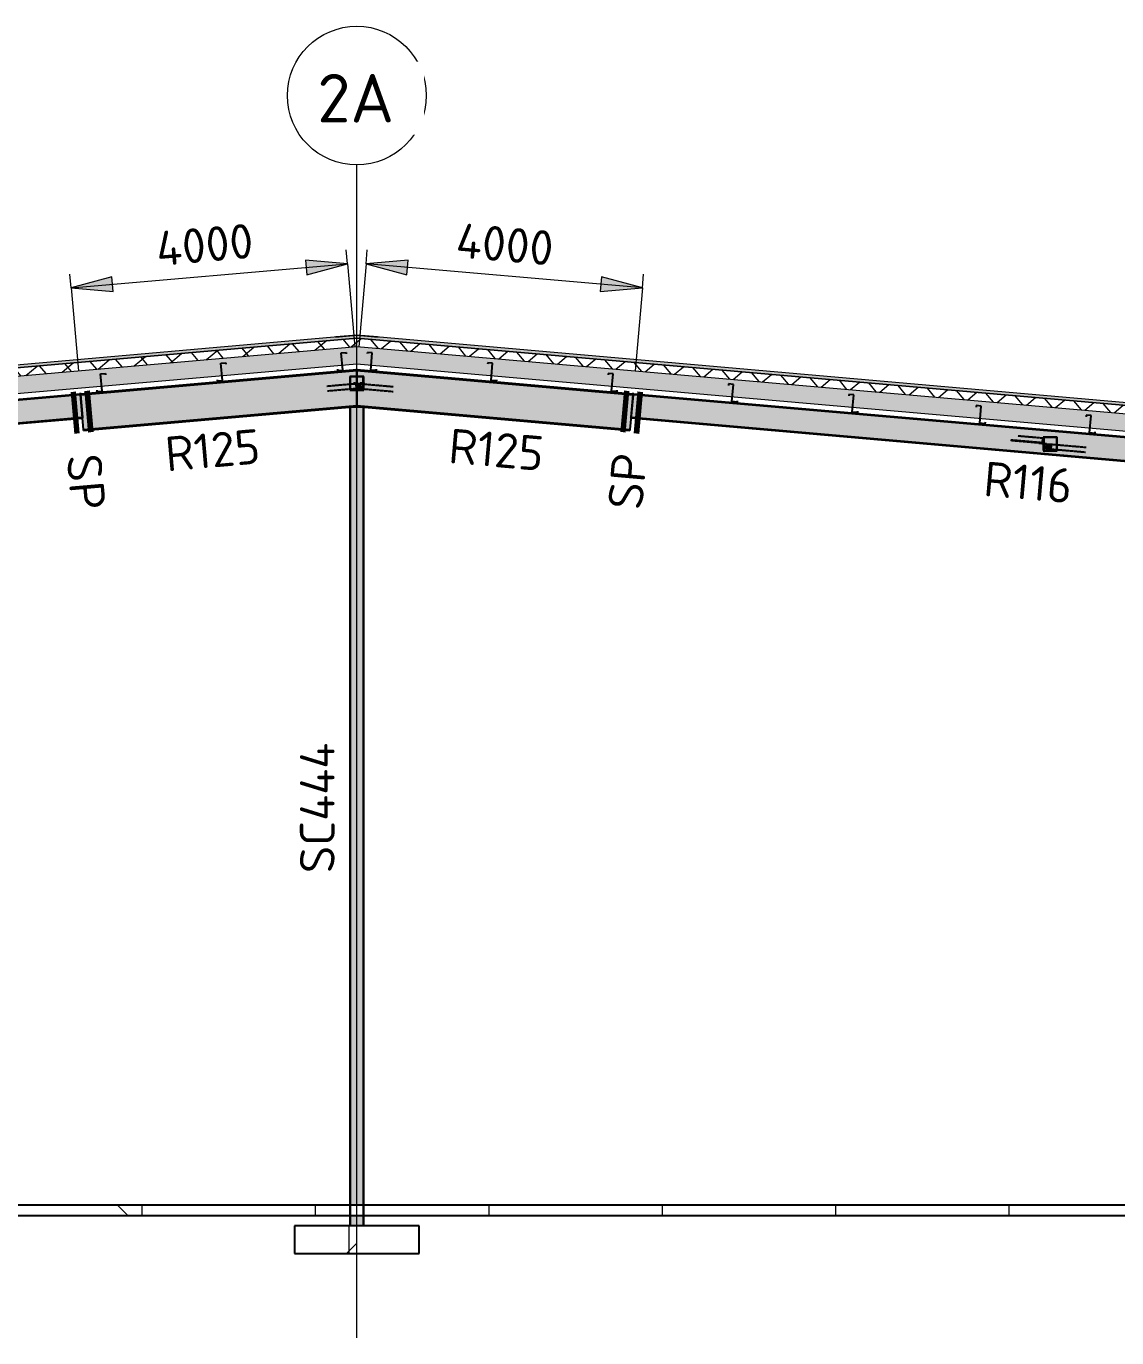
# Model space of a CAD drawing. Header units: millimetres. Extents: x 632 to 546626, y -3890 to 22200.
# Drawn here: x 441056 to 456782, y 3287 to 22200 of the extents above; entities that cross this region are included whole.
import ezdxf

# ---------------------------------------------------------------- set-up
doc = ezdxf.new("R2010")
doc.units = ezdxf.units.MM
doc.linetypes.add('Dash', pattern=[7, 5, -2])
doc.linetypes.add('Hidden Half', pattern=[3, 2, -1])
for name, color, linetype, lineweight in [('A-010-D_DIM', 211, 'Continuous', 13), ('A-010-D_DIM-200', 211, 'Continuous', 13), ('A-010-M_LINE', 90, 'Continuous', 13), ('A-230-H-FLOOR', 190, 'Continuous', 13), ('A-230-M_FLOOR', 192, 'Continuous', 13), ('A-270-M_ROOF', 132, 'Continuous', 13), ('S-160-M_FOUND', 171, 'Continuous', 13), ('S-160-MH_FOUND', 171, 'Hidden Half', 13), ('S-280-A_COLUMN', 171, 'Continuous', 18), ('S-280-A_STRUCT_FRAME', 2, 'Continuous', 18), ('S-280-M_COLUMN', 52, 'Continuous', 13), ('S-280-M_STRUCT_FRAME', 12, 'Continuous', 13), ('S-280-MH_COLUMN', 52, 'Hidden Half', 13), ('Z-000-T_TEXT', 131, 'Continuous', 25), ('Z-030-M_GRID', 191, 'Continuous', 13), ('Z-033_T_GRIDREF', 31, 'Continuous', 13), ('Z-230-A_LEVEL', 51, 'Continuous', 13)]:
    doc.layers.add(name, color=color, linetype=linetype, lineweight=lineweight)
doc.styles.add('ISOCPEUR_1', font='isocpeur.ttf', dxfattribs={"height": 700})
doc.styles.add('ISOCPEUR_2', font='isocpeur.ttf', dxfattribs={"height": 500})
doc.dimstyles.new('2_5___Arrow___Transparent', dxfattribs={"dimscale": 304.8, "dimtxt": 497.990588, "dimasz": 1.968504, "dimexe": 0.656168, "dimexo": 1.049869, "dimgap": 0.164042, "dimtad": 1, "dimdec": 0, "dimzin": 0, "dimdsep": 46, "dimtxsty": 'ISOCPEUR_2', "dimsah": 1, "dimcen": 0.09, "dimadec": 0, "dimazin": 0, "dimtfac": 1, "dimtdec": 4, "dimtix": 1, "dimtmove": 0, "dimatfit": 3, "dimfxl": 1, "dimtvp": 1, "dimtolj": 1, "dimtzin": 0, "dimlwd": 18, "dimlwe": 18, "dimarcsym": 2})

# ---------------------------------------------------------------- blocks, each defined once
blk = doc.blocks.new('Ridge Capping - Ridge Capping-1882401-S6_501-SECTION A7')
at = {"layer": 'A-270-M_ROOF', "lineweight": 5, "transparency": 33554432}
blk.add_hatch(color=253, dxfattribs=at).paths.add_polyline_path([(4557998, 17716), (4558305, 17743), (4558612, 17716), (4558604, 17720), (4558305, 17746), (4558005, 17720)])
at = {"layer": 'A-270-M_ROOF', "color": 53, "lineweight": 5}
for p, q in [((4557998, 17716), (4558305, 17743)), ((4558005, 17720), (4557998, 17716)), ((4558305, 17746), (4558005, 17720)), ((4558604, 17720), (4558305, 17746)), ((4558305, 17743), (4558612, 17716)), ((4558612, 17716), (4558604, 17720))]:
    blk.add_line(p, q, dxfattribs=at)
blk = doc.blocks.new('25021-APA-ZZ-ZZ-M3-AR-000001_V3_rvt-7-S6_501-SECTION A7')
at = {"layer": 'A-270-M_ROOF', "transparency": 33554432}
blk.add_hatch(color=9, dxfattribs=at).paths.add_polyline_path([(4535698, 15725), (4558305, 17703), (4578096, 15971), (4578096, 16011), (4558305, 17743), (4535698, 15765)])
at = {"layer": 'A-270-M_ROOF', "lineweight": 5}
h = blk.add_hatch(dxfattribs=at)
h.set_pattern_fill('FP_31', angle=-135, style=0, pattern_type=2)
h.set_pattern_definition([(40, (4562710.12, 1e-06), (-192.8363, 229.8133), []), (130, (4562710.12, 1e-06), (-229.8133, -192.8363), [])])
h.paths.add_polyline_path([(4535698, 15604), (4558305, 17582), (4578096, 15851), (4578096, 15971), (4558305, 17703), (4535698, 15725)])
at = {"layer": 'A-270-M_ROOF', "lineweight": 5, "transparency": 33554432}
blk.add_hatch(color=254, dxfattribs=at).paths.add_polyline_path([(4535698, 15353), (4536099, 15388), (4536085, 15557), (4539427, 15849), (4539442, 15681), (4558305, 17331), (4578096, 15600), (4578096, 15851), (4558305, 17582), (4535698, 15604)])
at = {"layer": 'A-270-M_ROOF', "color": 53, "lineweight": 5}
for p, q in [((4558305, 17743), (4535698, 15765)), ((4558305, 17703), (4535698, 15725)), ((4535698, 15725), (4558305, 17703)), ((4578096, 16011), (4558305, 17743)), ((4578096, 15971), (4558305, 17703)), ((4558305, 17703), (4578096, 15971)), ((4535705, 15605), (4558305, 17582)), ((4558305, 17582), (4578096, 15851)), ((4535698, 15353), (4558305, 17331)), ((4558305, 17331), (4578096, 15600))]:
    blk.add_line(p, q, dxfattribs=at)
blk.add_blockref('Ridge Capping - Ridge Capping-1882401-S6_501-SECTION A7', (0, 0), dxfattribs=at)
blk = doc.blocks.new('NRP_Column-Steel-SHS - SC444 - 200x200x6_0SHS-4110094-S6_501-SECTION A7')
at = {"layer": 'S-280-MH_COLUMN', "lineweight": 25}
for p, q in [((4558211, 16706), (4558211, 5200)), ((4558399, 16706), (4558399, 5200)), ((4558211, 5200), (4558211, 5050)), ((4558399, 5200), (4558399, 5050)), ((4558211, 5050), (4558211, 4900)), ((4558399, 5050), (4558399, 4900))]:
    blk.add_line(p, q, dxfattribs=at)
blk = doc.blocks.new('NRP_Foundation-Pad Footing Fibre _v2_ - PF4 -1800 x 1800 x 400d-3893011-S6_501-SECTION A7')
at = {"layer": 'S-160-M_FOUND'}
h = blk.add_hatch(dxfattribs=at)
h.set_pattern_fill('FP_34', color=256, style=0, pattern_type=2)
h.set_pattern_definition([(45, (4562710.1, 0), (-1414.21, 0), [750, -3000]), (45, (4563710.1, 1000), (-1414.21, 0), [750, -3000]), (45, (4564710.1, -300), (-1414.21, 0), [250, -2000]), (90, (4564710.1, 500), (-500, 500), [500, -2000]), (315, (4564710.1, 1000), (0, 2828.43), [500, -3000]), (0, (4563710.1, 1000), (2000, 2000), [300, -1000]), (0, (4561210.1, 2000), (2000, 2000), [300, -2000])])
h.paths.add_polyline_path([(4559205, 4900), (4557405, 4900), (4557405, 4500), (4559205, 4500)])
at = {"layer": 'S-160-M_FOUND', "lineweight": 25}
for p, q in [((4559205, 4900), (4557405, 4900)), ((4557405, 4900), (4557405, 4500)), ((4559205, 4500), (4559205, 4900)), ((4557405, 4500), (4559205, 4500))]:
    blk.add_line(p, q, dxfattribs=at)
blk = doc.blocks.new('NRP_Framing-Steel-EA - RB725 - 75x75x8EA-3940860-S6_501-SECTION A7')
at = {"layer": 'S-280-M_STRUCT_FRAME', "linetype": 'Dash', "lineweight": 25}
for points in [[(4558285, 16972), (4558361, 16979), (4558354, 17053), (4558278, 17046), (4558284, 16983)], [(4558361, 16979), (4558367, 16979), (4558361, 17046), (4558413, 17050), (4558413, 17058), (4558354, 17053)]]:
    blk.add_hatch(color=256, dxfattribs=at).paths.add_polyline_path(points)
for p, q in [((4557874, 17011), (4558278, 17047)), ((4558284, 16972), (4557880, 16937))]:
    blk.add_line(p, q, dxfattribs=at)
at = {"layer": 'S-280-M_STRUCT_FRAME', "lineweight": 25}
for p, q in [((4558278, 17047), (4558354, 17053)), ((4558413, 17058), (4558354, 17053)), ((4558354, 17053), (4558361, 16979)), ((4558361, 17046), (4558413, 17050)), ((4558367, 16979), (4558361, 17046)), ((4558413, 17050), (4558413, 17058)), ((4558361, 16979), (4558285, 16972)), ((4558361, 16979), (4558367, 16979))]:
    blk.add_line(p, q, dxfattribs=at)
blk = doc.blocks.new('NRP_Framing-Steel-EA - RB725 - 75x75x8EA-V86-S6_501-SECTION A7')
at = {"layer": 'S-280-M_STRUCT_FRAME', "linetype": 'Dash', "lineweight": 25}
for points in [[(4568244, 16104), (4568250, 16179), (4568197, 16184), (4568196, 16176), (4568244, 16171), (4568238, 16105)], [(4568329, 16097), (4568336, 16171), (4568250, 16179), (4568244, 16104), (4568250, 16104)]]:
    blk.add_hatch(color=256, dxfattribs=at).paths.add_polyline_path(points)
at = {"layer": 'S-280-M_STRUCT_FRAME', "lineweight": 25}
for p, q in [((4568197, 16184), (4568196, 16176)), ((4568196, 16176), (4568244, 16171)), ((4568250, 16179), (4568197, 16184)), ((4568244, 16171), (4568238, 16105)), ((4568238, 16105), (4568244, 16104)), ((4568244, 16104), (4568250, 16179)), ((4568329, 16097), (4568244, 16104)), ((4568250, 16179), (4568336, 16171))]:
    blk.add_line(p, q, dxfattribs=at)
at = {"layer": 'S-280-M_STRUCT_FRAME', "linetype": 'Dash', "lineweight": 25}
for p, q in [((4568815, 16054), (4568329, 16097)), ((4568336, 16171), (4568822, 16129))]:
    blk.add_line(p, q, dxfattribs=at)
blk = doc.blocks.new('NRP_Framing-Steel-EA - RB725 - 75x75x8EA-4036928-S6_501-SECTION A7')
at = {"layer": 'S-280-M_STRUCT_FRAME', "linetype": 'Dash', "lineweight": 25}
for p, q in [((4568193, 16259), (4567835, 16290)), ((4568140, 16189), (4567734, 16224)), ((4568140, 16197), (4567735, 16232)), ((4568187, 16192), (4568140, 16197)), ((4568140, 16197), (4568140, 16189)), ((4568140, 16189), (4568192, 16184)), ((4568193, 16259), (4568187, 16192)), ((4568192, 16184), (4568199, 16259)), ((4568199, 16259), (4568193, 16259))]:
    blk.add_line(p, q, dxfattribs=at)
blk = doc.blocks.new('NRP_Framing-Steel-EA - RB725 - 75x75x8EA-4066255-S6_501-SECTION A7')
at = {"layer": 'S-280-M_STRUCT_FRAME', "linetype": 'Dash', "lineweight": 25}
for points in [[(4558305, 17049), (4558288, 17050), (4558288, 17048)], [(4558324, 16972), (4558325, 16975), (4558305, 16974)]]:
    blk.add_hatch(color=256, dxfattribs=at).paths.add_polyline_path(points)
for p, q in [((4558257, 17053), (4558256, 17045)), ((4558256, 17045), (4558303, 17041)), ((4558288, 17050), (4558257, 17053)), ((4558303, 17041), (4558297, 16974)), ((4558303, 16974), (4558309, 17049)), ((4558309, 17049), (4558305, 17049)), ((4558309, 17049), (4558836, 17003)), ((4558297, 16974), (4558303, 16974)), ((4558305, 16974), (4558303, 16974)), ((4558830, 16928), (4558324, 16972))]:
    blk.add_line(p, q, dxfattribs=at)
at = {"layer": 'S-280-M_STRUCT_FRAME', "lineweight": 25}
for p, q in [((4558305, 17049), (4558288, 17050)), ((4558324, 16972), (4558305, 16974))]:
    blk.add_line(p, q, dxfattribs=at)
blk = doc.blocks.new('NRP_Framing-Steel-Purlin Z - P915 - EZ250-19-V94-S6_501-SECTION A7')
at = {"layer": 'S-280-M_STRUCT_FRAME', "color": 92, "lineweight": 25}
blk.add_line((4567298, 16598), (4567298, 16598), dxfattribs=at)
at = {"layer": 'S-280-M_STRUCT_FRAME', "color": 92, "linetype": 'Dash', "lineweight": 25}
blk.add_line((4567298, 16598), (4567298, 16598), dxfattribs=at)
blk = doc.blocks.new('NRP_Framing-Steel-Purlin Z - P915 - EZ250-19-V96-S6_501-SECTION A7')
at = {"layer": 'S-280-M_STRUCT_FRAME', "color": 92, "lineweight": 25}
for p, q in [((4567238, 16729), (4567236, 16708)), ((4567238, 16729), (4567236, 16708)), ((4567309, 16723), (4567238, 16729)), ((4567309, 16723), (4567238, 16729)), ((4567287, 16474), (4567309, 16723)), ((4567287, 16474), (4567309, 16723)), ((4567362, 16467), (4567287, 16474)), ((4567362, 16467), (4567287, 16474)), ((4567298, 16599), (4567298, 16599)), ((4567364, 16488), (4567362, 16467)), ((4567364, 16488), (4567362, 16467))]:
    blk.add_line(p, q, dxfattribs=at)
at = {"layer": 'S-280-M_STRUCT_FRAME', "color": 92, "linetype": 'Dash', "lineweight": 25}
blk.add_line((4567298, 16599), (4567298, 16599), dxfattribs=at)
blk = doc.blocks.new('NRP_Framing-Steel-Purlin Z - P914 - EZ250-15-V97-S6_501-SECTION A7')
at = {"layer": 'S-280-M_STRUCT_FRAME', "color": 150, "lineweight": 25}
blk.add_line((4558092, 17367), (4558092, 17367), dxfattribs=at)
at = {"layer": 'S-280-M_STRUCT_FRAME', "color": 150, "linetype": 'Dash', "lineweight": 25}
blk.add_line((4558092, 17367), (4558092, 17367), dxfattribs=at)
blk = doc.blocks.new('NRP_Framing-Steel-Purlin Z - P914 - EZ250-15-V98-S6_501-SECTION A7')
at = {"layer": 'S-280-M_STRUCT_FRAME', "color": 150, "lineweight": 25}
for p, q in [((4558081, 17491), (4558152, 17497)), ((4558081, 17491), (4558152, 17497)), ((4558103, 17242), (4558081, 17491)), ((4558103, 17242), (4558081, 17491)), ((4558152, 17497), (4558154, 17477)), ((4558152, 17497), (4558154, 17477)), ((4558026, 17255), (4558027, 17236)), ((4558026, 17255), (4558027, 17236)), ((4558027, 17236), (4558103, 17242)), ((4558027, 17236), (4558103, 17242)), ((4558092, 17367), (4558092, 17367))]:
    blk.add_line(p, q, dxfattribs=at)
at = {"layer": 'S-280-M_STRUCT_FRAME', "color": 150, "linetype": 'Dash', "lineweight": 25}
blk.add_line((4558092, 17367), (4558092, 17367), dxfattribs=at)
blk = doc.blocks.new('NRP_Framing-Steel-Purlin Z - P914 - EZ250-15-V99-S6_501-SECTION A7')
at = {"layer": 'S-280-M_STRUCT_FRAME', "color": 150, "lineweight": 25}
blk.add_line((4558517, 17367), (4558517, 17367), dxfattribs=at)
at = {"layer": 'S-280-M_STRUCT_FRAME', "color": 150, "linetype": 'Dash', "lineweight": 25}
blk.add_line((4558517, 17367), (4558517, 17367), dxfattribs=at)
blk = doc.blocks.new('NRP_Framing-Steel-Purlin Z - P914 - EZ250-15-V100-S6_501-SECTION A7')
at = {"layer": 'S-280-M_STRUCT_FRAME', "color": 150, "lineweight": 25}
for p, q in [((4558457, 17497), (4558456, 17477)), ((4558457, 17497), (4558456, 17477)), ((4558528, 17491), (4558457, 17497)), ((4558528, 17491), (4558457, 17497)), ((4558506, 17242), (4558528, 17491)), ((4558506, 17242), (4558528, 17491)), ((4558582, 17236), (4558506, 17242)), ((4558582, 17236), (4558506, 17242)), ((4558517, 17367), (4558517, 17367)), ((4558584, 17255), (4558582, 17236)), ((4558584, 17255), (4558582, 17236))]:
    blk.add_line(p, q, dxfattribs=at)
at = {"layer": 'S-280-M_STRUCT_FRAME', "color": 150, "linetype": 'Dash', "lineweight": 25}
blk.add_line((4558517, 17367), (4558517, 17367), dxfattribs=at)
blk = doc.blocks.new('Grid - NRP_Grid-Head-320187-S6_501-SECTION A7')
at = {"layer": 'Z-033_T_GRIDREF'}
blk.add_circle((4578304.61431, 21200), 1000, dxfattribs=at)
blk = doc.blocks.new('DIMBLOCK26-S6_501-SECTION A7')
at = {"layer": 'A-010-D_DIM-200', "lineweight": 18}
for points in [[(445689, 18775), (445082, 18828), (445101, 18617)], [(441705, 18426), (442311, 18373), (442293, 18584)]]:
    blk.add_hatch(color=256, dxfattribs=at).paths.add_polyline_path(points)
for p, q in [((445689, 18775), (445672, 18974)), ((441705, 18426), (445689, 18775)), ((445689, 18775), (445082, 18828)), ((445082, 18828), (445101, 18617)), ((445101, 18617), (445689, 18775)), ((445689, 18775), (445794, 17579)), ((441705, 18426), (441687, 18625)), ((442293, 18584), (441705, 18426)), ((442311, 18373), (442293, 18584)), ((441705, 18426), (442311, 18373)), ((441705, 18426), (441809, 17230))]:
    blk.add_line(p, q, dxfattribs=at)
at = {"layer": 'A-010-D_DIM-200', "color": 0, "lineweight": 18, "insert": (442906, 19237), "char_height": 500, "width": 1758.29, "attachment_point": 1, "rotation": 5, "line_spacing_factor": 1.149209, "style": 'ISOCPEUR_2'}
blk.add_mtext('4000', dxfattribs=at)
blk = doc.blocks.new('DIMBLOCK27-S6_501-SECTION A7')
at = {"layer": 'A-010-D_DIM-200', "lineweight": 18}
for points in [[(445956, 18775), (446545, 18617), (446563, 18828)], [(449941, 18426), (449352, 18584), (449334, 18373)]]:
    blk.add_hatch(color=256, dxfattribs=at).paths.add_polyline_path(points)
for p, q in [((445956, 18775), (445973, 18974)), ((445956, 18775), (445851, 17579)), ((446563, 18828), (445956, 18775)), ((449941, 18426), (445956, 18775)), ((445956, 18775), (446545, 18617)), ((446545, 18617), (446563, 18828)), ((449352, 18584), (449334, 18373)), ((449941, 18426), (449352, 18584)), ((449941, 18426), (449958, 18625)), ((449334, 18373), (449941, 18426)), ((449941, 18426), (449836, 17230))]:
    blk.add_line(p, q, dxfattribs=at)
at = {"layer": 'A-010-D_DIM-200', "color": 0, "lineweight": 18, "insert": (447280, 19365), "char_height": 500, "width": 1758.29, "attachment_point": 1, "rotation": 355, "line_spacing_factor": 1.149209, "style": 'ISOCPEUR_2'}
blk.add_mtext('4000', dxfattribs=at)
blk = doc.blocks.new('NRP_Splice _v3_ - NRP_Splice-3209833-S6_501-SECTION A7')
at = {"layer": 'Z-000-T_TEXT', "lineweight": 70}
for p, q in [((4542798, 15990), (4542851, 15393)), ((4542798, 15990), (4542851, 15393)), ((4542998, 16008), (4543050, 15410)), ((4543050, 15410), (4542998, 16008))]:
    blk.add_line(p, q, dxfattribs=at)
blk = doc.blocks.new('NRP_Splice _v3_ - NRP_Splice-3927024-S6_501-SECTION A7')
at = {"layer": 'Z-000-T_TEXT', "lineweight": 70}
for p, q in [((4573612, 16008), (4573559, 15410)), ((4573612, 16008), (4573559, 15410)), ((4573811, 15990), (4573759, 15393)), ((4573759, 15393), (4573811, 15990))]:
    blk.add_line(p, q, dxfattribs=at)

msp = doc.modelspace()

# ---------------------------------------------------------------- hatches: boundary and pattern name
at = {"layer": 'A-230-H-FLOOR'}
h = msp.add_hatch(dxfattribs=at)
h.set_pattern_fill('FP_34', color=256, style=0, pattern_type=2)
h.set_pattern_definition([(45, (450228.2, 0), (-1414.214, 0), [750, -3000]), (45, (451228.2, 1000), (-1414.214, 0), [750, -3000]), (45, (452228.2, -300), (-1414.214, 0), [250, -2000]), (90, (452228.2, 500), (-500, 500), [500, -2000]), (315, (452228.2, 1000), (0, 2828.43), [500, -3000]), (0, (451228.2, 1000), (2000, 2000), [300, -1000]), (0, (448728.2, 2000), (2000, 2000), [300, -2000])])
h.paths.add_polyline_path([(453897.2, 5050), (465672.7, 5050), (465672.7, 5200), (425822.5, 5200), (425822.5, 5050), (447184.3, 5050)])
h.paths.add_polyline_path([(417478.7, 5050), (417478.7, 5200), (417282, 5200), (417282, 5050)])
at = {"layer": 'S-280-M_COLUMN', "lineweight": 5}
h = msp.add_hatch(color=256, dxfattribs=at)
h.paths.add_polyline_path([(445727.5, 4900), (445737.7, 4900), (445737.7, 5050), (445722.7, 5050), (445724.7, 4900)])
h.paths.add_polyline_path([(445731.8, 5200), (445737.7, 5200), (445737.7, 16706), (445722.7, 16706), (445724.8, 5200), (445730.3, 5200)])
h = msp.add_hatch(color=256, dxfattribs=at)
h.paths.add_polyline_path([(445907.7, 4900), (445907.7, 5050), (445737.7, 5050), (445737.7, 4900)])
h.paths.add_polyline_path([(445737.7, 5200), (445907.7, 5200), (445907.7, 16706), (445737.7, 16706), (445737.7, 6900.1)])
h = msp.add_hatch(color=256, dxfattribs=at)
h.paths.add_polyline_path([(445921.6, 4900), (445922.7, 4900), (445920.7, 5050), (445907.7, 5050), (445907.7, 4900), (445921.5, 4900)])
h.paths.add_polyline_path([(445921.6, 5200), (445922.7, 5200), (445920.7, 16706), (445907.7, 16706), (445908, 5200), (445921.5, 5200)])
at = {"layer": 'S-280-M_STRUCT_FRAME', "lineweight": 5}
for points in [[(441839.4, 16885.6), (445822.7, 17234.1), (445822.7, 17249.8), (441838.1, 16901.2)], [(441883.2, 16385.7), (445822.7, 16730.4), (445820.9, 16973.6), (445802.6, 16972), (445796.1, 17046.7), (445806, 17047.5), (445806.2, 17050.5), (445822.7, 17049), (445822.7, 17234.1), (441839.4, 16885.6), (441868.2, 16557.3)], [(449805.9, 16885.6), (449807.3, 16901.2), (445822.7, 17249.8), (445822.7, 17234.1), (447184.3, 17115)], [(449762.2, 16385.7), (449805.9, 16885.6), (445822.7, 17234.1), (445822.7, 17049), (445930.7, 17058.5), (445930.7, 17050.4), (445879.4, 17045.9), (445885.2, 16979.2), (445842.7, 16975.5), (445842.4, 16972), (445822.7, 16973.7), (445822.7, 16730.4), (447184.3, 16611.3)], [(430425.9, 15893), (441838.3, 16891.4), (441837.5, 16901.1), (430425.1, 15902.6), (430425.6, 15896.1)], [(430454.9, 15561.7), (441867.3, 16560.1), (441838.1, 16891.4), (430425.9, 15893), (430426.2, 15889.9)], [(461267.8, 15888.8), (461267.6, 15898.5), (449807.3, 16899.5), (449807.3, 16891.4), (461267.6, 15888.8)], [(441884.5, 16370.2), (445822.7, 16714.7), (445822.7, 16730.4), (441883.2, 16385.7)], [(449760.8, 16370.2), (449762.2, 16385.7), (445822.7, 16730.4), (445822.7, 16714.7), (447184.3, 16595.6)], [(430455.7, 15552), (441868.2, 16550.4), (441867.3, 16560.1), (430454.9, 15561.7)], [(461238, 15547.8), (461238.8, 15557.4), (449777.6, 16560.2), (449776.8, 16550.5), (460610.1, 15602.7)]]:
    msp.add_hatch(color=256, dxfattribs=at).paths.add_polyline_path(points)
h = msp.add_hatch(color=256, dxfattribs=at)
h.paths.add_polyline_path([(461238.8, 15557.4), (461267.6, 15888.8), (449806.6, 16891.5), (449777.6, 16560.2), (461234.4, 15557.8)])
h.paths.add_polyline_path([(455847.4, 16096.7), (455756.2, 16104.7), (455762, 16171.4), (455714.1, 16175.6), (455714.8, 16183.6), (455854, 16171.4)])

# ---------------------------------------------------------------- linework, layer by layer
at = {"layer": 'A-010-M_LINE', "lineweight": 25}
for p, q in [((445822.7, 17249.8), (445821.8, 17259.7)), ((445822.6, 17249.8), (445823.5, 17259.7)), ((441837.9, 16901.2), (441837.1, 16911.1)), ((449807.4, 16901.2), (449808.3, 16911.1))]:
    msp.add_line(p, q, dxfattribs=at)
at = {"layer": 'A-230-M_FLOOR', "lineweight": 25}
for p, q in [((465672.7, 5200), (425822.5, 5200)), ((425822.5, 5050), (465672.7, 5050))]:
    msp.add_line(p, q, dxfattribs=at)
at = {"layer": 'S-280-M_COLUMN', "lineweight": 25}
for p, q in [((445722.7, 16706), (445722.7, 5200)), ((445722.9, 16706), (445737.7, 16706)), ((445907.7, 16706), (445737.7, 16706)), ((445907.7, 16706), (445922.5, 16706)), ((445922.7, 5200), (445922.7, 16706)), ((445722.7, 5050), (445722.7, 4900)), ((445922.7, 4900), (445922.7, 5050))]:
    msp.add_line(p, q, dxfattribs=at)
at = {"layer": 'S-280-M_STRUCT_FRAME', "lineweight": 25}
for p, q in [((441838.1, 16901.2), (445822.7, 17249.8)), ((441839.4, 16885.6), (445822.7, 17234.1)), ((445822.7, 17249.8), (449807.3, 16901.2)), ((445822.7, 17249.8), (445822.7, 17234.1)), ((445822.7, 17234.1), (445822.7, 17249.8)), ((445822.7, 17234.1), (449805.9, 16885.6)), ((445822.7, 17234.1), (445822.7, 17049)), ((445822.7, 17049), (445822.7, 17234.1)), ((430425.1, 15902.7), (441837.5, 16901.1)), ((430425.9, 15893), (441838.3, 16891.4)), ((441837.5, 16901.1), (441838.3, 16891.4)), ((441839.4, 16885.6), (441838.1, 16901.2)), ((441838.3, 16891.4), (441867.3, 16560.1)), ((441883.2, 16385.7), (441839.4, 16885.6)), ((445822.7, 16973.7), (445822.7, 16730.4)), ((445822.7, 16730.4), (445822.7, 16973.7)), ((449805.9, 16885.6), (449762.2, 16385.7)), ((449777.6, 16560.2), (449806.6, 16891.5)), ((449807.3, 16901.2), (449805.9, 16885.6)), ((449806.6, 16891.5), (449807.4, 16901.2)), ((449806.6, 16891.5), (461267.8, 15888.8)), ((449807.4, 16901.2), (461268.7, 15898.4)), ((441883.2, 16385.7), (445822.7, 16730.4)), ((441884.5, 16370.2), (445822.7, 16714.7)), ((445822.7, 16730.4), (449762.2, 16385.7)), ((445822.7, 16730.4), (445822.7, 16714.7)), ((445822.7, 16714.7), (445822.7, 16730.4)), ((445822.7, 16714.7), (449760.8, 16370.2)), ((430454.9, 15561.7), (441867.3, 16560.1)), ((430455.7, 15552), (441868.2, 16550.4)), ((441867.3, 16560.1), (441868.2, 16550.4)), ((449776.8, 16550.5), (449777.6, 16560.2)), ((449776.8, 16550.5), (461238, 15547.8)), ((449777.6, 16560.2), (461238.8, 15557.4)), ((441884.5, 16370.2), (441883.2, 16385.7)), ((449762.2, 16385.7), (449760.8, 16370.2))]:
    msp.add_line(p, q, dxfattribs=at)
at = {"layer": 'S-280-M_STRUCT_FRAME', "linetype": 'Dash', "lineweight": 25}
for p, q in [((445722.5, 17149.8), (445722.5, 16949.8)), ((445922.5, 17149.8), (445722.5, 17149.8)), ((445728.5, 17143.8), (445728.5, 16955.8)), ((445916.5, 17143.8), (445728.5, 17143.8)), ((445822.7, 17049), (445822.7, 16994.7)), ((445822.7, 16994.7), (445822.7, 17049)), ((445916.5, 16955.8), (445916.5, 17143.8)), ((445922.5, 16949.8), (445922.5, 17149.8)), ((445722.5, 16949.8), (445922.5, 16949.8)), ((445728.5, 16955.8), (445916.5, 16955.8)), ((445822.7, 16993.5), (445822.7, 16973.8)), ((445822.7, 16973.8), (445822.7, 16993.5)), ((455922.7, 16274.9), (455722.7, 16274.9)), ((455722.7, 16274.9), (455722.7, 16074.9)), ((455916.7, 16268.9), (455728.7, 16268.9)), ((455728.7, 16268.9), (455728.7, 16080.9)), ((455916.7, 16080.9), (455916.7, 16268.9)), ((455922.7, 16074.9), (455922.7, 16274.9)), ((455728.7, 16080.9), (455916.7, 16080.9)), ((455722.7, 16074.9), (455922.7, 16074.9))]:
    msp.add_line(p, q, dxfattribs=at)
at = {"layer": 'S-280-MH_COLUMN', "lineweight": 25}
for p, q in [((445722.7, 5200), (445722.7, 5050)), ((445922.7, 5050), (445922.7, 5200))]:
    msp.add_line(p, q, dxfattribs=at)
at = {"layer": 'Z-030-M_GRID'}
msp.add_line((445822.7, 3286.9), (445822.7, 20200), dxfattribs=at)
at = {"layer": 'Z-230-A_LEVEL'}
msp.add_line((412913, 5200), (472442.4, 5200), dxfattribs=at)

# ---------------------------------------------------------------- block references
at = {"color": 10, "lineweight": 5}
msp.add_blockref('25021-APA-ZZ-ZZ-M3-AR-000001_V3_rvt-7-S6_501-SECTION A7', (-4112481.9, 0), dxfattribs=at)
at = {"layer": 'S-160-MH_FOUND', "lineweight": 25}
msp.add_blockref('NRP_Foundation-Pad Footing Fibre _v2_ - PF4 -1800 x 1800 x 400d-3893011-S6_501-SECTION A7', (-4112481.9, 0), dxfattribs=at)
at = {"layer": 'S-280-M_STRUCT_FRAME', "color": 150, "linetype": 'Dash', "lineweight": 25}
for name, p in [('NRP_Framing-Steel-Purlin Z - P914 - EZ250-15-V98-S6_501-SECTION A7', (-4112481.9, 0)), ('NRP_Framing-Steel-Purlin Z - P914 - EZ250-15-V100-S6_501-SECTION A7', (-4112481.9, 0)), ('NRP_Framing-Steel-Purlin Z - P914 - EZ250-15-V98-S6_501-SECTION A7', (-4114217.7, -151.9)), ('NRP_Framing-Steel-Purlin Z - P914 - EZ250-15-V97-S6_501-SECTION A7', (-4114217.7, -151.9)), ('NRP_Framing-Steel-Purlin Z - P914 - EZ250-15-V97-S6_501-SECTION A7', (-4112481.9, 0)), ('NRP_Framing-Steel-Purlin Z - P914 - EZ250-15-V99-S6_501-SECTION A7', (-4112481.9, 0)), ('NRP_Framing-Steel-Purlin Z - P914 - EZ250-15-V100-S6_501-SECTION A7', (-4110746.1, -151.9)), ('NRP_Framing-Steel-Purlin Z - P914 - EZ250-15-V99-S6_501-SECTION A7', (-4110746.1, -151.9)), ('NRP_Framing-Steel-Purlin Z - P914 - EZ250-15-V98-S6_501-SECTION A7', (-4115953.4, -303.7)), ('NRP_Framing-Steel-Purlin Z - P914 - EZ250-15-V97-S6_501-SECTION A7', (-4115953.4, -303.7)), ('NRP_Framing-Steel-Purlin Z - P914 - EZ250-15-V100-S6_501-SECTION A7', (-4109010.4, -303.7)), ('NRP_Framing-Steel-Purlin Z - P914 - EZ250-15-V99-S6_501-SECTION A7', (-4109010.4, -303.7)), ('NRP_Framing-Steel-Purlin Z - P914 - EZ250-15-V100-S6_501-SECTION A7', (-4107274.6, -455.6)), ('NRP_Framing-Steel-Purlin Z - P914 - EZ250-15-V99-S6_501-SECTION A7', (-4107274.6, -455.6)), ('NRP_Framing-Steel-Purlin Z - P914 - EZ250-15-V100-S6_501-SECTION A7', (-4105538.8, -607.4)), ('NRP_Framing-Steel-Purlin Z - P914 - EZ250-15-V99-S6_501-SECTION A7', (-4105538.8, -607.4))]:
    msp.add_blockref(name, p, dxfattribs=at)
at = {"layer": 'S-280-M_STRUCT_FRAME', "linetype": 'Dash', "lineweight": 25}
for name in ['NRP_Framing-Steel-EA - RB725 - 75x75x8EA-3940860-S6_501-SECTION A7', 'NRP_Framing-Steel-EA - RB725 - 75x75x8EA-4066255-S6_501-SECTION A7', 'NRP_Framing-Steel-EA - RB725 - 75x75x8EA-4036928-S6_501-SECTION A7', 'NRP_Framing-Steel-EA - RB725 - 75x75x8EA-V86-S6_501-SECTION A7']:
    msp.add_blockref(name, (-4112481.9, 0), dxfattribs=at)
at = {"layer": 'S-280-M_STRUCT_FRAME', "color": 92, "linetype": 'Dash', "lineweight": 25}
for name, p in [('NRP_Framing-Steel-Purlin Z - P915 - EZ250-19-V96-S6_501-SECTION A7', (-4112481.9, 0)), ('NRP_Framing-Steel-Purlin Z - P915 - EZ250-19-V94-S6_501-SECTION A7', (-4112481.9, 0)), ('NRP_Framing-Steel-Purlin Z - P915 - EZ250-19-V96-S6_501-SECTION A7', (-4110896.6, -138.7)), ('NRP_Framing-Steel-Purlin Z - P915 - EZ250-19-V94-S6_501-SECTION A7', (-4110896.6, -138.7))]:
    msp.add_blockref(name, p, dxfattribs=at)
at = {"layer": 'S-280-MH_COLUMN', "lineweight": 25}
msp.add_blockref('NRP_Column-Steel-SHS - SC444 - 200x200x6_0SHS-4110094-S6_501-SECTION A7', (-4112481.9, 0), dxfattribs=at)
at = {"layer": 'Z-000-T_TEXT', "lineweight": 70}
for name, p in [('NRP_Splice _v3_ - NRP_Splice-3209833-S6_501-SECTION A7', (-4101063, 935.5)), ('NRP_Splice _v3_ - NRP_Splice-3927024-S6_501-SECTION A7', (-4123900.8, 935.5))]:
    msp.add_blockref(name, p, dxfattribs=at)
at = {"layer": 'Z-033_T_GRIDREF'}
msp.add_blockref('Grid - NRP_Grid-Head-320187-S6_501-SECTION A7', (-4132481.9, 0), dxfattribs=at)

# ---------------------------------------------------------------- texts
at = {"layer": 'S-280-A_COLUMN', "lineweight": 13, "insert": (445003.2, 9986.5), "char_height": 500, "width": 2356.961, "attachment_point": 1, "rotation": 90, "style": 'ISOCPEUR_2'}
msp.add_mtext('SC444', dxfattribs=at)
at = {"layer": 'S-280-A_STRUCT_FRAME', "lineweight": 13, "char_height": 500, "attachment_point": 1, "style": 'ISOCPEUR_2'}
for s, insert, width, rotation in [('R125', (443040.1, 16276.9), 1651.476, 5), ('R125', (447175.9, 16402), 1651.476, 355), ('R116', (454890.4, 15927), 1523.206, 355)]:
    msp.add_mtext(s, dxfattribs=dict(at, insert=insert, width=width, rotation=rotation))
at = {"layer": 'Z-000-T_TEXT', "char_height": 500, "width": 962.025, "attachment_point": 1, "style": 'ISOCPEUR_2'}
for insert, rotation in [((442134.9, 16050.2), 275), ((449441.3, 15259.3), 85)]:
    msp.add_mtext('SP', dxfattribs=dict(at, insert=insert, rotation=rotation))

# ---------------------------------------------------------------- dimensions: what is measured, and where the dimension line sits
at = {"layer": 'A-010-D_DIM', "lineweight": 18}
for base, p1, p2, angle, picture, middle in [((445689.3, 18774.8), (441837.1, 16911.1), (445821.8, 17259.7), 5, 'DIMBLOCK26-S6_501-SECTION A7', (443670.7, 18899.4)), ((445956, 18774.8), (449808.3, 16911.1), (445823.5, 17259.7), 355, 'DIMBLOCK27-S6_501-SECTION A7', (447974.6, 18899.4))]:
    dim = msp.add_linear_dim(base=base, p1=p1, p2=p2, angle=angle, dimstyle='2_5___Arrow___Transparent', override={"dimpost": '<>', "dimfxl": 4000}, dxfattribs=at)
    dim.commit()
    dim.dimension.update_dxf_attribs({"geometry": picture, "text_midpoint": middle})

# ---------------------------------------------------------------- next in the draw order: texts
at = {"layer": 'Z-033_T_GRIDREF', "insert": (445253.5, 21512.1), "char_height": 700, "width": 1362.869, "attachment_point": 1, "style": 'ISOCPEUR_1', "bg_fill": 3, "box_fill_scale": 1.25, "bg_fill_color": 256, "bg_fill_true_color": 13158600, "bg_fill_transparency": 0}
msp.add_mtext('2A', dxfattribs=at)

doc.saveas('drawing.dxf')
